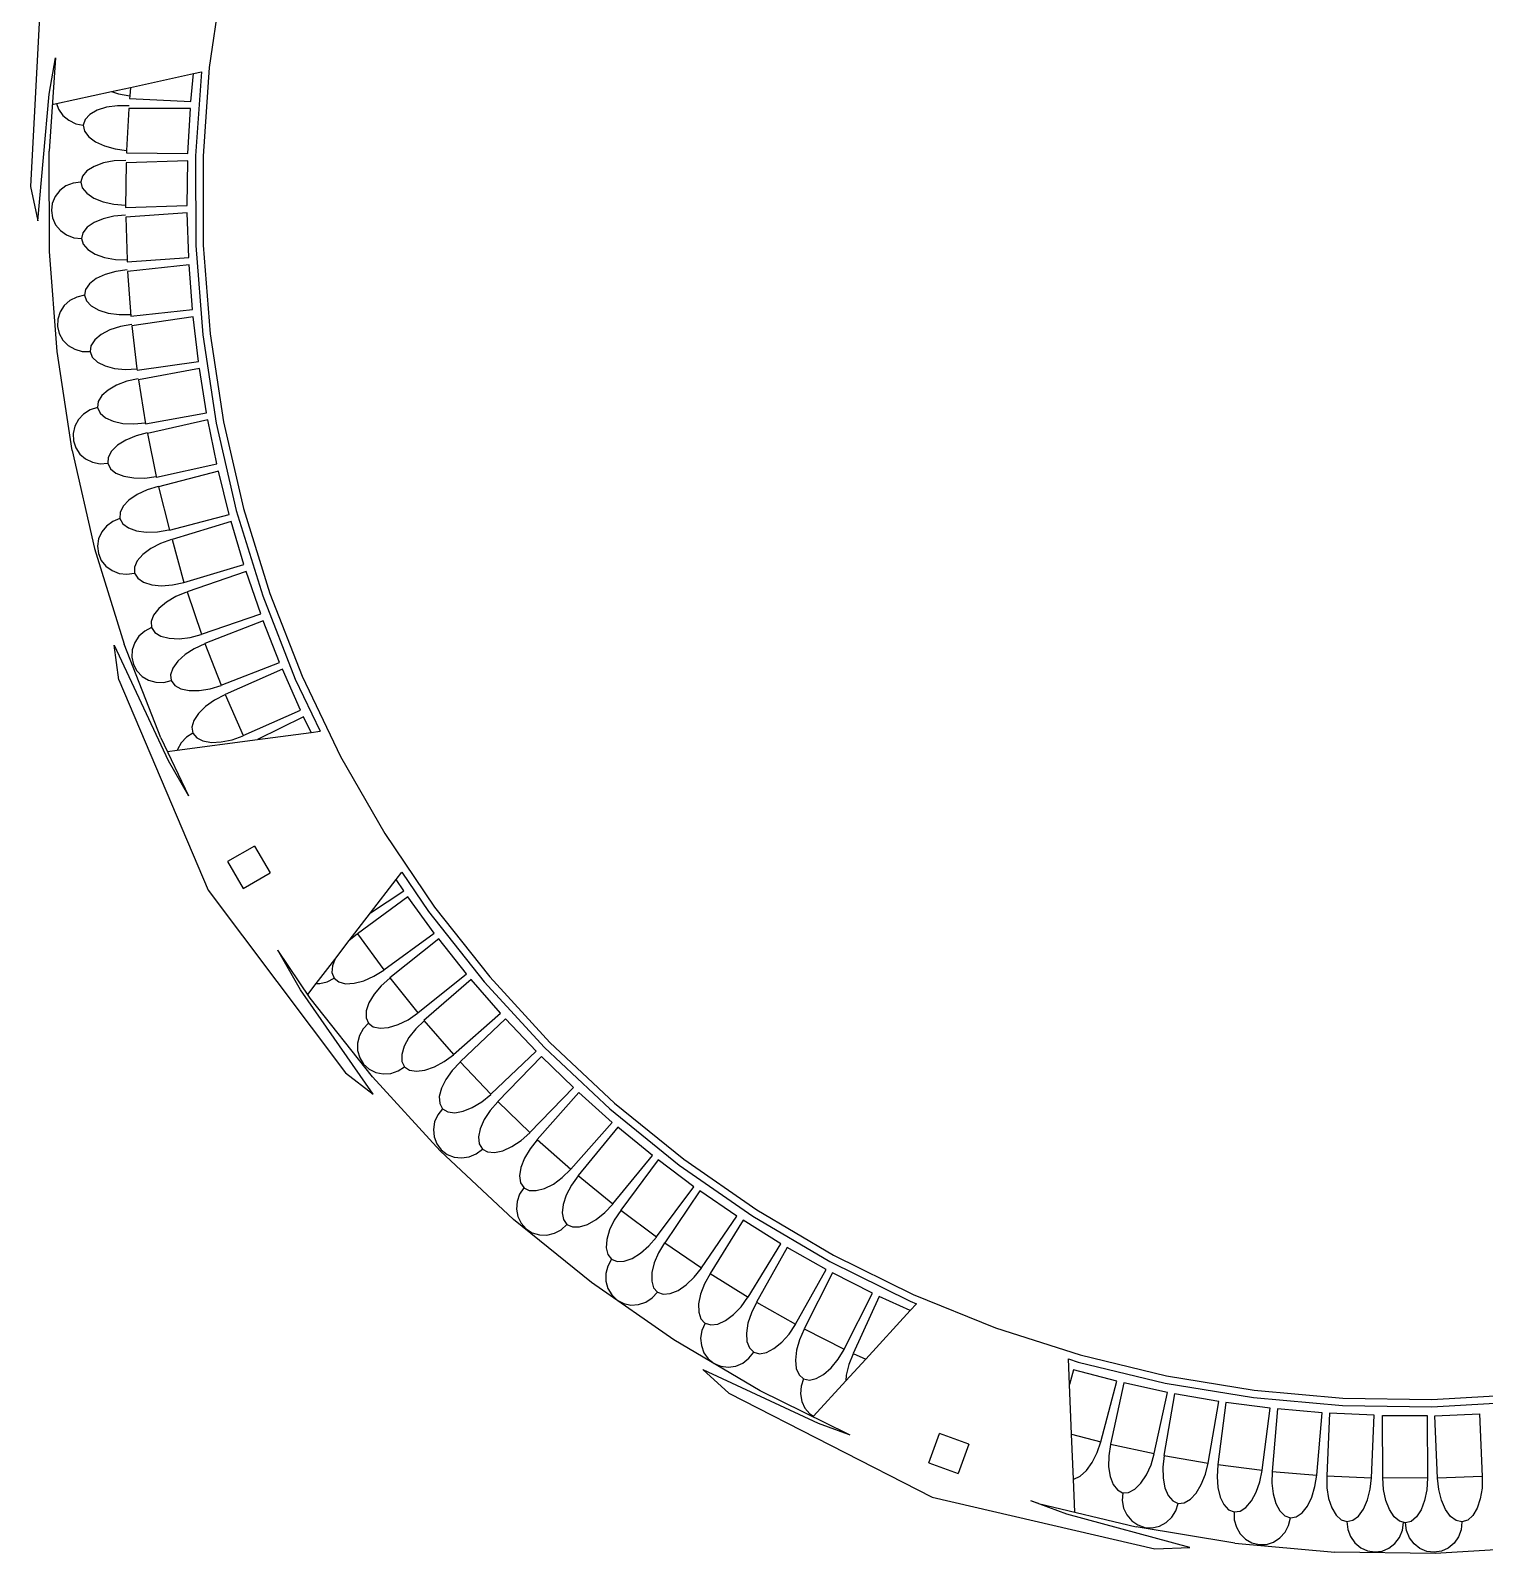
# Model space of a CAD drawing. Extents: x -761 to 761, y -265 to 265.
# Drawn here: x -564.7 to -471.2, y 88.7 to 186.5 of the extents above; entities that cross this region are included whole.
import ezdxf

# ---------------------------------------------------------------- set-up
doc = ezdxf.new("R2010")
doc.units = 0
doc.header["$MEASUREMENT"] = 0
doc.layers.get('0').update_dxf_attribs({"linetype": 'CONTINUOUS'})

msp = doc.modelspace()

# ---------------------------------------------------------------- linework, layer by layer
for p, q in [((-563.965, 191.18), (-564.733, 176.507)), ((-552.412, 189.82), (-553.234, 184.164)), ((-563.116, 184.784), (-563.539, 178.793)), ((-563.532, 182.462), (-563.116, 184.784)), ((-553.234, 184.164), (-553.636, 178.462)), ((-558.29, 182.889), (-554.241, 183.779)), ((-554.415, 181.989), (-554.241, 183.779)), ((-554.241, 183.779), (-553.731, 183.892)), ((-553.731, 183.892), (-554.112, 178.478)), ((-564.257, 174.31), (-563.532, 182.462)), ((-563.048, 181.842), (-559.517, 182.619)), ((-559.517, 182.619), (-558.29, 182.889)), ((-559.517, 182.619), (-559.075, 182.478)), ((-559.075, 182.478), (-558.342, 182.351)), ((-558.342, 182.351), (-558.36, 182.168)), ((-558.36, 182.168), (-554.415, 181.989)), ((-558.29, 182.889), (-558.342, 182.351)), ((-558.342, 182.351), (-558.34, 182.35)), ((-563.328, 181.781), (-563.048, 181.842)), ((-563.048, 181.842), (-562.923, 181.487)), ((-562.923, 181.487), (-562.647, 181.088)), ((-560.911, 181.149), (-561.216, 180.821)), ((-560.44, 181.418), (-560.911, 181.149)), ((-559.833, 181.608), (-560.44, 181.418)), ((-559.134, 181.708), (-559.833, 181.608)), ((-558.388, 181.71), (-559.134, 181.708)), ((-558.407, 181.53), (-558.554, 178.84)), ((-554.449, 181.52), (-558.407, 181.53)), ((-554.605, 178.643), (-554.449, 181.52)), ((-562.647, 181.088), (-562.272, 180.77)), ((-562.272, 180.77), (-561.824, 180.554)), ((-561.824, 180.554), (-561.333, 180.455)), ((-561.216, 180.821), (-561.333, 180.455)), ((-561.333, 180.455), (-561.255, 180.077)), ((-561.255, 180.077), (-560.987, 179.713)), ((-560.987, 179.713), (-560.546, 179.387)), ((-560.546, 179.387), (-559.964, 179.121)), ((-563.516, 172.345), (-563.539, 178.793)), ((-559.964, 179.121), (-559.279, 178.934)), ((-558.607, 178.195), (-559.352, 178.159)), ((-559.279, 178.934), (-558.554, 178.84)), ((-554.619, 178.172), (-558.583, 178.035)), ((-558.554, 178.84), (-558.563, 178.673)), ((-558.563, 178.673), (-554.605, 178.643)), ((-558.554, 178.84), (-558.539, 178.838)), ((-554.652, 175.292), (-554.619, 178.172)), ((-554.112, 178.478), (-554.092, 172.727)), ((-553.636, 178.462), (-553.616, 172.746)), ((-561.102, 177.521), (-561.392, 177.179)), ((-560.643, 177.81), (-561.102, 177.521)), ((-560.046, 178.028), (-560.643, 177.81)), ((-559.352, 178.159), (-560.046, 178.028)), ((-558.583, 178.035), (-558.616, 175.173)), ((-564.733, 176.507), (-564.257, 174.31)), ((-562.843, 176.256), (-563.143, 175.876)), ((-562.449, 176.55), (-562.843, 176.256)), ((-561.989, 176.738), (-562.449, 176.55)), ((-561.493, 176.806), (-561.989, 176.738)), ((-561.392, 177.179), (-561.493, 176.809)), ((-561.493, 176.809), (-561.493, 176.806)), ((-561.493, 176.806), (-561.398, 176.435)), ((-561.398, 176.435), (-561.113, 176.083)), ((-563.329, 175.435), (-563.388, 174.964)), ((-563.143, 175.876), (-563.329, 175.435)), ((-561.113, 176.083), (-560.659, 175.777)), ((-560.659, 175.777), (-560.065, 175.538)), ((-560.065, 175.538), (-559.373, 175.382)), ((-559.373, 175.382), (-558.629, 175.319)), ((-558.616, 175.173), (-554.652, 175.292)), ((-563.388, 174.964), (-563.316, 174.494)), ((-563.316, 174.494), (-563.119, 174.058)), ((-560.052, 174.449), (-560.639, 174.206)), ((-559.364, 174.61), (-560.052, 174.449)), ((-558.621, 174.677), (-559.364, 174.61)), ((-554.646, 174.829), (-558.608, 174.543)), ((-558.608, 174.543), (-558.522, 171.803)), ((-554.556, 171.949), (-554.646, 174.829)), ((-563.119, 174.058), (-562.809, 173.685)), ((-562.809, 173.685), (-562.408, 173.401)), ((-562.408, 173.401), (-561.943, 173.225)), ((-561.36, 173.543), (-561.445, 173.169)), ((-561.085, 173.897), (-561.36, 173.543)), ((-560.639, 174.206), (-561.085, 173.897)), ((-563.017, 165.917), (-563.516, 172.345)), ((-561.943, 173.225), (-561.445, 173.169)), ((-561.445, 173.169), (-561.334, 172.8)), ((-561.334, 172.8), (-561.035, 172.46)), ((-561.035, 172.46), (-560.567, 172.174)), ((-554.092, 172.727), (-553.647, 166.993)), ((-553.616, 172.746), (-553.174, 167.048)), ((-560.567, 172.174), (-559.964, 171.96)), ((-559.964, 171.96), (-559.266, 171.834)), ((-559.266, 171.834), (-558.522, 171.803)), ((-558.522, 171.803), (-558.518, 171.683)), ((-558.522, 171.803), (-558.52, 171.803)), ((-558.518, 171.683), (-554.556, 171.949)), ((-554.53, 171.479), (-558.483, 171.045)), ((-554.317, 168.606), (-554.53, 171.479)), ((-560.502, 170.599), (-560.935, 170.27)), ((-559.926, 170.867), (-560.502, 170.599)), ((-559.246, 171.058), (-559.926, 170.867)), ((-558.507, 171.158), (-559.246, 171.058)), ((-558.483, 171.045), (-558.27, 168.192)), ((-561.75, 169.413), (-562.192, 169.187)), ((-561.262, 169.524), (-561.75, 169.413)), ((-561.194, 169.905), (-561.262, 169.527)), ((-561.262, 169.527), (-561.262, 169.524)), ((-561.262, 169.524), (-561.135, 169.163)), ((-560.935, 170.27), (-561.194, 169.905)), ((-562.825, 168.455), (-562.972, 167.999)), ((-562.559, 168.86), (-562.825, 168.455)), ((-562.192, 169.187), (-562.559, 168.86)), ((-561.135, 169.163), (-560.821, 168.837)), ((-560.821, 168.837), (-560.341, 168.572)), ((-560.341, 168.572), (-559.729, 168.385)), ((-559.729, 168.385), (-559.026, 168.289)), ((-558.27, 168.192), (-554.317, 168.606)), ((-562.972, 167.999), (-562.99, 167.525)), ((-562.99, 167.525), (-562.878, 167.063)), ((-558.95, 167.521), (-559.621, 167.301)), ((-559.026, 168.289), (-558.279, 168.291)), ((-558.216, 167.653), (-558.95, 167.521)), ((-554.271, 168.137), (-558.208, 167.556)), ((-558.208, 167.556), (-557.883, 164.798)), ((-553.936, 165.276), (-554.271, 168.137)), ((-562.878, 167.063), (-562.643, 166.645)), ((-562.643, 166.645), (-562.302, 166.301)), ((-560.603, 166.662), (-560.847, 166.286)), ((-560.185, 167.008), (-560.603, 166.662)), ((-559.621, 167.301), (-560.185, 167.008)), ((-553.647, 166.993), (-552.78, 161.308)), ((-553.174, 167.048), (-552.312, 161.397)), ((-562.044, 159.542), (-563.017, 165.917)), ((-562.302, 166.301), (-561.878, 166.053)), ((-561.878, 166.053), (-561.399, 165.918)), ((-561.399, 165.918), (-560.899, 165.905)), ((-560.847, 166.286), (-560.899, 165.905)), ((-560.899, 165.905), (-560.756, 165.547)), ((-560.756, 165.547), (-560.428, 165.235)), ((-560.428, 165.235), (-559.938, 164.99)), ((-559.938, 164.99), (-559.318, 164.829)), ((-559.318, 164.829), (-558.611, 164.764)), ((-558.611, 164.764), (-557.883, 164.798)), ((-557.883, 164.798), (-557.873, 164.714)), ((-557.883, 164.798), (-557.866, 164.798)), ((-557.873, 164.714), (-553.936, 165.276)), ((-553.87, 164.81), (-557.783, 164.081)), ((-553.413, 161.966), (-553.87, 164.81)), ((-559.191, 163.751), (-559.743, 163.436)), ((-558.528, 163.997), (-559.191, 163.751)), ((-557.8, 164.157), (-558.528, 163.997)), ((-557.783, 164.081), (-557.327, 161.256)), ((-560.376, 162.688), (-560.413, 162.306)), ((-560.147, 163.074), (-560.376, 162.688)), ((-559.743, 163.436), (-560.147, 163.074)), ((-561.651, 161.535), (-561.883, 161.11)), ((-561.312, 161.891), (-561.651, 161.535)), ((-560.89, 162.153), (-561.312, 161.891)), ((-560.412, 162.303), (-560.89, 162.153)), ((-560.413, 162.306), (-560.412, 162.303)), ((-560.412, 162.303), (-560.256, 161.954)), ((-560.256, 161.954), (-559.917, 161.654)), ((-559.917, 161.654), (-559.417, 161.429)), ((-557.327, 161.256), (-553.413, 161.966)), ((-561.883, 161.11), (-561.992, 160.644)), ((-561.992, 160.644), (-561.971, 160.169)), ((-559.417, 161.429), (-558.792, 161.293)), ((-558.792, 161.293), (-558.083, 161.255)), ((-558.083, 161.255), (-557.34, 161.318)), ((-557.224, 160.686), (-557.945, 160.496)), ((-553.328, 161.51), (-557.211, 160.636)), ((-557.211, 160.636), (-556.642, 157.87)), ((-552.75, 158.688), (-553.328, 161.51)), ((-552.78, 161.308), (-551.495, 155.703)), ((-552.312, 161.397), (-551.035, 155.826)), ((-561.971, 160.169), (-561.822, 159.718)), ((-561.822, 159.718), (-561.554, 159.321)), ((-559.134, 159.883), (-559.523, 159.504)), ((-558.596, 160.222), (-559.134, 159.883)), ((-557.945, 160.496), (-558.596, 160.222)), ((-562.044, 159.542), (-560.604, 153.257)), ((-561.554, 159.321), (-561.186, 159.006)), ((-561.186, 159.006), (-560.743, 158.793)), ((-560.743, 158.793), (-560.255, 158.697)), ((-560.255, 158.697), (-559.755, 158.726)), ((-559.734, 159.109), (-559.755, 158.726)), ((-559.755, 158.726), (-559.584, 158.38)), ((-559.523, 159.504), (-559.734, 159.109)), ((-556.634, 157.833), (-552.75, 158.688)), ((-559.584, 158.38), (-559.232, 158.096)), ((-559.232, 158.096), (-558.723, 157.892)), ((-558.723, 157.892), (-558.092, 157.783)), ((-558.092, 157.783), (-557.382, 157.775)), ((-557.382, 157.775), (-556.642, 157.87)), ((-556.642, 157.87), (-556.634, 157.833)), ((-552.645, 158.229), (-556.49, 157.21)), ((-551.947, 155.435), (-552.645, 158.229)), ((-557.878, 156.719), (-558.403, 156.361)), ((-557.238, 157.018), (-557.878, 156.719)), ((-556.525, 157.236), (-557.238, 157.018)), ((-556.49, 157.21), (-555.793, 154.435)), ((-558.777, 155.967), (-558.973, 155.564)), ((-558.403, 156.361), (-558.777, 155.967)), ((-551.495, 155.703), (-549.799, 150.207)), ((-551.035, 155.826), (-549.35, 150.364)), ((-559.842, 154.694), (-560.151, 154.312)), ((-559.442, 154.989), (-559.842, 154.694)), ((-558.979, 155.177), (-559.442, 154.989)), ((-558.973, 155.564), (-558.98, 155.18)), ((-558.98, 155.18), (-558.979, 155.177)), ((-558.979, 155.177), (-558.795, 154.842)), ((-558.795, 154.842), (-558.432, 154.571)), ((-555.793, 154.435), (-551.947, 155.435)), ((-551.822, 154.981), (-555.623, 153.819)), ((-551.006, 152.218), (-551.822, 154.981)), ((-560.348, 153.869), (-560.419, 153.396)), ((-560.151, 154.312), (-560.348, 153.869)), ((-558.432, 154.571), (-557.916, 154.386)), ((-557.916, 154.386), (-557.282, 154.301)), ((-557.282, 154.301), (-556.572, 154.321)), ((-556.572, 154.321), (-555.836, 154.444)), ((-555.67, 153.824), (-556.373, 153.575)), ((-555.623, 153.819), (-554.86, 151.075)), ((-560.604, 153.257), (-558.703, 147.096)), ((-560.419, 153.396), (-560.36, 152.924)), ((-560.36, 152.924), (-560.175, 152.487)), ((-557.509, 152.869), (-557.866, 152.459)), ((-557, 153.249), (-557.509, 152.869)), ((-556.373, 153.575), (-557, 153.249)), ((-560.175, 152.487), (-559.876, 152.113)), ((-559.876, 152.113), (-559.484, 151.828)), ((-559.484, 151.828), (-559.025, 151.652)), ((-557.866, 152.459), (-558.045, 152.049)), ((-558.045, 152.049), (-558.035, 151.665)), ((-554.86, 151.075), (-551.006, 152.218)), ((-550.861, 151.77), (-554.663, 150.462)), ((-549.928, 149.045), (-550.861, 151.77)), ((-559.025, 151.652), (-558.53, 151.596)), ((-558.53, 151.596), (-558.035, 151.665)), ((-558.035, 151.665), (-557.836, 151.334)), ((-557.836, 151.334), (-557.462, 151.079)), ((-557.462, 151.079), (-556.938, 150.917)), ((-556.938, 150.917), (-556.301, 150.859)), ((-556.301, 150.859), (-555.593, 150.909)), ((-555.593, 150.909), (-554.863, 151.064)), ((-555.988, 149.804), (-556.477, 149.399)), ((-555.377, 150.16), (-555.988, 149.804)), ((-554.688, 150.443), (-555.377, 150.16)), ((-554.663, 150.462), (-553.73, 147.738)), ((-549.799, 150.207), (-547.702, 144.852)), ((-549.35, 150.364), (-547.266, 145.042)), ((-556.813, 148.972), (-556.972, 148.553)), ((-556.477, 149.399), (-556.813, 148.972)), ((-553.73, 147.738), (-549.928, 149.045)), ((-557.386, 147.937), (-557.757, 147.606)), ((-556.942, 148.167), (-557.386, 147.937)), ((-556.972, 148.553), (-556.943, 148.17)), ((-556.943, 148.17), (-556.942, 148.167)), ((-556.942, 148.167), (-556.728, 147.85)), ((-556.728, 147.85), (-556.342, 147.614)), ((-549.767, 148.611), (-553.51, 147.142)), ((-548.718, 145.929), (-549.767, 148.611)), ((-559.355, 147.043), (-555.883, 139.631)), ((-559.049, 144.816), (-559.355, 147.043)), ((-556.352, 141.091), (-558.703, 147.096)), ((-558.03, 147.198), (-558.185, 146.739)), ((-557.757, 147.606), (-558.03, 147.198)), ((-556.342, 147.614), (-555.811, 147.477)), ((-555.811, 147.477), (-555.171, 147.451)), ((-555.171, 147.451), (-554.467, 147.536)), ((-554.467, 147.536), (-553.745, 147.726)), ((-553.523, 147.124), (-554.2, 146.811)), ((-553.51, 147.142), (-552.461, 144.46)), ((-558.185, 146.739), (-558.212, 146.261)), ((-558.212, 146.261), (-558.11, 145.797)), ((-555.266, 146.004), (-555.583, 145.563)), ((-554.794, 146.43), (-555.266, 146.004)), ((-554.2, 146.811), (-554.794, 146.43)), ((-552.461, 144.46), (-548.718, 145.929)), ((-558.11, 145.797), (-557.885, 145.378)), ((-557.885, 145.378), (-557.553, 145.033)), ((-557.553, 145.033), (-557.136, 144.786)), ((-555.583, 145.563), (-555.724, 145.138)), ((-555.724, 145.138), (-555.679, 144.757)), ((-548.536, 145.495), (-552.213, 143.866)), ((-547.374, 142.86), (-548.536, 145.495)), ((-547.266, 145.042), (-544.794, 139.888)), ((-559.049, 144.816), (-553.306, 131.292)), ((-557.136, 144.786), (-556.663, 144.653)), ((-556.663, 144.653), (-556.166, 144.643)), ((-556.166, 144.643), (-555.679, 144.757)), ((-555.679, 144.757), (-555.45, 144.446)), ((-555.45, 144.446), (-555.054, 144.226)), ((-555.054, 144.226), (-554.518, 144.113)), ((-554.518, 144.113), (-553.878, 144.114)), ((-553.878, 144.114), (-553.178, 144.229)), ((-553.178, 144.229), (-552.465, 144.45)), ((-547.702, 144.852), (-546.096, 141.502)), ((-553.472, 143.094), (-553.926, 142.649)), ((-552.894, 143.501), (-553.472, 143.094)), ((-552.231, 143.841), (-552.894, 143.501)), ((-552.213, 143.866), (-551.05, 141.231)), ((-554.224, 142.196), (-554.347, 141.765)), ((-553.926, 142.649), (-554.224, 142.196)), ((-551.05, 141.231), (-547.374, 142.86)), ((-547.174, 142.433), (-550.126, 140.972)), ((-546.676, 141.426), (-547.174, 142.433)), ((-556.352, 141.091), (-554.563, 137.362)), ((-555.294, 140.291), (-550.126, 140.972)), ((-554.708, 141.116), (-555.049, 140.755)), ((-554.284, 141.383), (-554.708, 141.116)), ((-554.347, 141.765), (-554.286, 141.386)), ((-554.286, 141.386), (-554.284, 141.383)), ((-554.284, 141.383), (-554.044, 141.085)), ((-554.044, 141.085), (-553.64, 140.882)), ((-551.765, 140.963), (-551.062, 141.214)), ((-550.126, 140.972), (-546.676, 141.426)), ((-546.676, 141.426), (-546.096, 141.502)), ((-555.928, 140.208), (-555.294, 140.291)), ((-555.286, 140.325), (-555.294, 140.291)), ((-555.049, 140.755), (-555.286, 140.325)), ((-553.64, 140.882), (-553.099, 140.791)), ((-553.099, 140.791), (-552.46, 140.819)), ((-552.46, 140.819), (-551.765, 140.963)), ((-555.883, 139.631), (-554.563, 137.362)), ((-544.794, 139.888), (-541.949, 134.931)), ((-550.328, 134.125), (-552.058, 133.122)), ((-550.328, 134.125), (-549.325, 132.395)), ((-541.949, 134.931), (-538.745, 130.197)), ((-552.058, 133.122), (-551.055, 131.392)), ((-551.055, 131.392), (-549.325, 132.395)), ((-541.21, 131.97), (-540.843, 132.447)), ((-540.843, 132.447), (-539.129, 129.916)), ((-553.306, 131.292), (-544.467, 119.556)), ((-542.86, 129.829), (-541.21, 131.97)), ((-542.86, 129.829), (-540.731, 131.248)), ((-540.731, 131.248), (-541.21, 131.97)), ((-540.461, 130.862), (-543.709, 128.489)), ((-538.767, 128.534), (-540.461, 130.862)), ((-544.231, 128.048), (-542.86, 129.829)), ((-539.129, 129.916), (-535.563, 125.404)), ((-538.745, 130.197), (-535.201, 125.713)), ((-543.721, 128.467), (-544.231, 128.048)), ((-543.709, 128.489), (-542.015, 126.162)), ((-542.015, 126.162), (-538.767, 128.534)), ((-547.373, 124.89), (-548.831, 127.435)), ((-546.74, 124.345), (-548.831, 127.435)), ((-545.165, 126.836), (-544.231, 128.048)), ((-538.481, 128.16), (-541.625, 125.651)), ((-536.689, 125.907), (-538.481, 128.16)), ((-546.359, 125.285), (-545.165, 126.836)), ((-545.319, 126.435), (-545.347, 125.988)), ((-545.165, 126.836), (-545.319, 126.435)), ((-546.132, 125.281), (-545.649, 125.397)), ((-545.649, 125.397), (-545.206, 125.631)), ((-545.347, 125.988), (-545.206, 125.631)), ((-545.206, 125.631), (-544.907, 125.388)), ((-544.907, 125.388), (-544.468, 125.276)), ((-543.921, 125.303), (-543.302, 125.466)), ((-543.302, 125.466), (-542.653, 125.754)), ((-542.653, 125.754), (-542.02, 126.149)), ((-541.626, 125.633), (-542.183, 125.137)), ((-541.625, 125.651), (-539.833, 123.398)), ((-539.833, 123.398), (-536.689, 125.907)), ((-536.393, 125.552), (-539.427, 122.911)), ((-534.506, 123.378), (-536.393, 125.552)), ((-535.563, 125.404), (-531.673, 121.168)), ((-535.201, 125.713), (-531.334, 121.503)), ((-542.69, 118.177), (-547.373, 124.89)), ((-546.9, 124.582), (-546.359, 125.285)), ((-542.741, 119.286), (-546.74, 124.345)), ((-546.359, 125.285), (-546.132, 125.281)), ((-544.468, 125.276), (-543.921, 125.303)), ((-542.64, 124.599), (-542.968, 124.054)), ((-542.183, 125.137), (-542.64, 124.599)), ((-543.143, 123.54), (-543.154, 123.092)), ((-542.968, 124.054), (-543.143, 123.54)), ((-540.453, 122.964), (-539.835, 123.383)), ((-537.54, 120.736), (-534.506, 123.378)), ((-543.34, 122.374), (-543.58, 121.939)), ((-542.997, 122.738), (-543.34, 122.374)), ((-543.154, 123.092), (-542.999, 122.741)), ((-542.999, 122.741), (-542.997, 122.738)), ((-542.997, 122.738), (-542.69, 122.51)), ((-542.69, 122.51), (-542.248, 122.415)), ((-542.248, 122.415), (-541.702, 122.463)), ((-541.702, 122.463), (-541.089, 122.65)), ((-541.089, 122.65), (-540.453, 122.964)), ((-539.961, 122.369), (-540.395, 121.812)), ((-539.426, 122.888), (-539.961, 122.369)), ((-539.427, 122.911), (-537.54, 120.736)), ((-534.19, 123.03), (-537.108, 120.26)), ((-532.212, 120.938), (-534.19, 123.03)), ((-543.58, 121.939), (-543.702, 121.463)), ((-543.702, 121.463), (-543.696, 120.978)), ((-540.395, 121.812), (-540.699, 121.253)), ((-531.334, 121.503), (-527.168, 117.59)), ((-543.696, 120.978), (-543.563, 120.518)), ((-543.563, 120.518), (-543.313, 120.115)), ((-540.699, 121.253), (-540.852, 120.732)), ((-540.852, 120.732), (-540.843, 120.285)), ((-538.139, 120.272), (-537.54, 120.717)), ((-535.131, 118.169), (-532.212, 120.938)), ((-531.881, 120.604), (-534.678, 117.712)), ((-529.816, 118.599), (-531.881, 120.604)), ((-531.673, 121.168), (-527.481, 117.231)), ((-544.467, 119.556), (-542.69, 118.177)), ((-543.313, 120.115), (-542.962, 119.794)), ((-542.962, 119.794), (-542.534, 119.579)), ((-542.534, 119.579), (-542.059, 119.484)), ((-542.059, 119.484), (-541.568, 119.515)), ((-541.568, 119.515), (-541.096, 119.671)), ((-541.096, 119.671), (-540.674, 119.94)), ((-540.843, 120.285), (-540.674, 119.94)), ((-540.674, 119.94), (-540.355, 119.723)), ((-540.355, 119.723), (-539.909, 119.647)), ((-539.909, 119.647), (-539.366, 119.718)), ((-539.366, 119.718), (-538.762, 119.931)), ((-538.762, 119.931), (-538.139, 120.272)), ((-537.621, 119.701), (-538.031, 119.125)), ((-537.109, 120.242), (-537.621, 119.701)), ((-537.108, 120.26), (-535.131, 118.169)), ((-538.379, 114.536), (-542.741, 119.286)), ((-538.311, 118.555), (-538.442, 118.028)), ((-538.031, 119.125), (-538.311, 118.555)), ((-532.614, 115.707), (-529.816, 118.599)), ((-538.442, 118.028), (-538.414, 117.581)), ((-538.414, 117.581), (-538.23, 117.244)), ((-536.32, 117.316), (-535.712, 117.683)), ((-535.712, 117.683), (-535.133, 118.153)), ((-534.683, 117.696), (-535.171, 117.133)), ((-534.678, 117.712), (-532.614, 115.707)), ((-529.471, 118.28), (-532.142, 115.27)), ((-527.322, 116.365), (-529.471, 118.28)), ((-527.168, 117.59), (-522.724, 113.995)), ((-538.539, 116.849), (-538.741, 116.395)), ((-538.228, 117.242), (-538.539, 116.849)), ((-538.23, 117.244), (-538.228, 117.242)), ((-538.228, 117.242), (-537.903, 117.04)), ((-537.903, 117.04), (-537.454, 116.983)), ((-537.454, 116.983), (-536.914, 117.078)), ((-536.914, 117.078), (-536.32, 117.316)), ((-535.556, 116.54), (-535.811, 115.958)), ((-535.171, 117.133), (-535.556, 116.54)), ((-527.481, 117.231), (-523.009, 113.614)), ((-538.741, 116.395), (-538.821, 115.91)), ((-538.821, 115.91), (-538.774, 115.428)), ((-535.811, 115.958), (-535.919, 115.426)), ((-533.178, 115.199), (-532.619, 115.693)), ((-529.994, 113.356), (-527.322, 116.365)), ((-526.97, 116.066), (-529.511, 112.945)), ((-524.741, 114.245), (-526.97, 116.066)), ((-538.774, 115.428), (-538.603, 114.981)), ((-538.603, 114.981), (-538.319, 114.6)), ((-538.379, 114.536), (-533.679, 110.122)), ((-538.319, 114.6), (-537.942, 114.311)), ((-536.072, 114.348), (-535.674, 114.652)), ((-535.919, 115.426), (-535.873, 114.981)), ((-535.873, 114.981), (-535.674, 114.652)), ((-535.674, 114.652), (-535.338, 114.462)), ((-534.887, 114.425), (-534.352, 114.542)), ((-534.352, 114.542), (-533.769, 114.806)), ((-533.769, 114.806), (-533.178, 115.199)), ((-532.607, 114.669), (-532.967, 114.061)), ((-532.143, 115.252), (-532.607, 114.669)), ((-532.142, 115.27), (-529.994, 113.356)), ((-537.942, 114.311), (-537.497, 114.133)), ((-537.497, 114.133), (-537.015, 114.079)), ((-537.015, 114.079), (-536.529, 114.152)), ((-536.529, 114.152), (-536.072, 114.348)), ((-535.338, 114.462), (-534.887, 114.425)), ((-532.967, 114.061), (-533.197, 113.468)), ((-527.282, 111.124), (-524.741, 114.245)), ((-524.37, 113.956), (-526.776, 110.729)), ((-522.066, 112.232), (-524.37, 113.956)), ((-523.009, 113.614), (-518.283, 110.337)), ((-522.724, 113.995), (-518.026, 110.738)), ((-533.197, 113.468), (-533.282, 112.932)), ((-533.282, 112.932), (-533.216, 112.489)), ((-531.107, 112.404), (-530.533, 112.822)), ((-530.533, 112.822), (-529.996, 113.34)), ((-529.508, 112.922), (-529.947, 112.32)), ((-529.511, 112.945), (-527.282, 111.124)), ((-533.278, 111.749), (-533.44, 111.28)), ((-533.002, 112.167), (-533.278, 111.749)), ((-533.216, 112.489), (-533.004, 112.169)), ((-533.004, 112.169), (-533.002, 112.167)), ((-533.002, 112.167), (-532.66, 111.994)), ((-532.66, 111.994), (-532.208, 111.976)), ((-532.208, 111.976), (-531.678, 112.116)), ((-531.678, 112.116), (-531.107, 112.404)), ((-530.28, 111.697), (-530.484, 111.095)), ((-529.947, 112.32), (-530.28, 111.697)), ((-524.472, 109.005), (-522.066, 112.232)), ((-521.683, 111.959), (-523.948, 108.632)), ((-519.308, 110.336), (-521.683, 111.959)), ((-533.44, 111.28), (-533.479, 110.79)), ((-533.479, 110.79), (-533.391, 110.313)), ((-530.484, 111.095), (-530.546, 110.555)), ((-527.795, 110.563), (-527.28, 111.104)), ((-526.776, 110.711), (-527.189, 110.09)), ((-526.776, 110.729), (-524.472, 109.005)), ((-518.026, 110.738), (-513.101, 107.837)), ((-528.666, 106.067), (-533.679, 110.122)), ((-533.391, 110.313), (-533.182, 109.883)), ((-533.182, 109.883), (-532.866, 109.528)), ((-530.606, 109.468), (-530.236, 109.805)), ((-530.546, 110.555), (-530.462, 110.116)), ((-530.462, 110.116), (-530.236, 109.805)), ((-530.236, 109.805), (-529.885, 109.645)), ((-529.885, 109.645), (-529.433, 109.646)), ((-529.433, 109.646), (-528.909, 109.809)), ((-528.909, 109.809), (-528.351, 110.121)), ((-528.351, 110.121), (-527.795, 110.563)), ((-527.189, 110.09), (-527.495, 109.453)), ((-521.573, 107.009), (-519.308, 110.336)), ((-518.913, 110.08), (-521.034, 106.659)), ((-516.471, 108.559), (-518.913, 110.08)), ((-518.283, 110.337), (-513.327, 107.418)), ((-532.866, 109.528), (-532.466, 109.272)), ((-532.466, 109.272), (-532.008, 109.132)), ((-532.008, 109.132), (-531.523, 109.12)), ((-531.523, 109.12), (-531.045, 109.234)), ((-531.045, 109.234), (-530.606, 109.468)), ((-527.674, 108.843), (-527.713, 108.302)), ((-527.495, 109.453), (-527.674, 108.843)), ((-524.964, 108.427), (-524.473, 108.989)), ((-527.713, 108.302), (-527.609, 107.866)), ((-527.609, 107.866), (-527.371, 107.565)), ((-526.045, 107.626), (-525.501, 107.962)), ((-525.501, 107.962), (-524.964, 108.427)), ((-524.338, 107.977), (-524.616, 107.327)), ((-523.952, 108.615), (-524.338, 107.977)), ((-523.948, 108.632), (-521.573, 107.009)), ((-518.592, 105.138), (-516.471, 108.559)), ((-516.072, 108.324), (-518.046, 104.816)), ((-513.567, 106.91), (-516.072, 108.324)), ((-513.101, 107.837), (-507.975, 105.308)), ((-527.607, 107.124), (-527.729, 106.642)), ((-527.368, 107.563), (-527.607, 107.124)), ((-527.371, 107.565), (-527.368, 107.563)), ((-527.368, 107.563), (-527.013, 107.42)), ((-527.013, 107.42), (-526.561, 107.441)), ((-526.561, 107.441), (-526.045, 107.626)), ((-524.768, 106.71), (-524.784, 106.168)), ((-524.616, 107.327), (-524.768, 106.71)), ((-522.044, 106.41), (-521.577, 106.993)), ((-515.541, 103.401), (-513.567, 106.91)), ((-513.327, 107.418), (-508.169, 104.873)), ((-523.366, 102.393), (-528.666, 106.067)), ((-527.729, 106.642), (-527.726, 106.151)), ((-527.726, 106.151), (-527.597, 105.684)), ((-524.784, 106.168), (-524.662, 105.737)), ((-524.662, 105.737), (-524.411, 105.446)), ((-523.089, 105.563), (-522.559, 105.923)), ((-522.559, 105.923), (-522.044, 106.41)), ((-521.393, 105.987), (-521.644, 105.326)), ((-521.035, 106.641), (-521.393, 105.987)), ((-521.034, 106.659), (-518.592, 105.138)), ((-513.152, 106.688), (-514.974, 103.099)), ((-510.589, 105.383), (-513.152, 106.688)), ((-527.597, 105.684), (-527.352, 105.272)), ((-527.352, 105.272), (-527.008, 104.945)), ((-527.008, 104.945), (-526.587, 104.725)), ((-525.635, 104.654), (-525.168, 104.808)), ((-525.168, 104.808), (-524.751, 105.079)), ((-524.751, 105.079), (-524.411, 105.446)), ((-524.411, 105.446), (-524.048, 105.317)), ((-524.048, 105.317), (-523.597, 105.357)), ((-523.597, 105.357), (-523.089, 105.563)), ((-521.644, 105.326), (-521.77, 104.703)), ((-519.035, 104.52), (-518.593, 105.122)), ((-518.042, 104.793), (-518.372, 104.125)), ((-518.046, 104.816), (-515.541, 103.401)), ((-512.411, 101.793), (-510.589, 105.383)), ((-510.165, 105.179), (-511.832, 101.515)), ((-508.164, 104.265), (-510.165, 105.179)), ((-508.169, 104.873), (-507.759, 104.707)), ((-507.975, 105.308), (-502.676, 103.164)), ((-526.587, 104.725), (-526.119, 104.625)), ((-526.119, 104.625), (-525.635, 104.654)), ((-521.77, 104.703), (-521.762, 104.16)), ((-521.762, 104.16), (-521.622, 103.735)), ((-520.043, 103.629), (-519.529, 104.011)), ((-519.529, 104.011), (-519.035, 104.52)), ((-518.372, 104.125), (-518.594, 103.454)), ((-511.024, 101.146), (-508.164, 104.265)), ((-508.164, 104.265), (-507.759, 104.707)), ((-521.557, 102.995), (-521.637, 102.505)), ((-521.622, 103.735), (-521.359, 103.456)), ((-521.356, 103.454), (-521.557, 102.995)), ((-521.359, 103.456), (-521.356, 103.454)), ((-521.356, 103.454), (-520.99, 103.342)), ((-520.99, 103.342), (-520.541, 103.401)), ((-520.541, 103.401), (-520.043, 103.629)), ((-518.594, 103.454), (-518.693, 102.826)), ((-518.693, 102.826), (-518.662, 102.284)), ((-515.952, 102.76), (-515.537, 103.381)), ((-514.975, 103.081), (-515.276, 102.399)), ((-514.974, 103.099), (-512.411, 101.793)), ((-502.676, 103.164), (-497.233, 101.417)), ((-517.81, 99.12), (-523.366, 102.393)), ((-521.637, 102.505), (-521.591, 102.016)), ((-521.591, 102.016), (-521.423, 101.561)), ((-518.662, 102.284), (-518.504, 101.865)), ((-518.504, 101.865), (-518.228, 101.597)), ((-517.409, 101.578), (-516.921, 101.827)), ((-516.921, 101.827), (-516.424, 102.23)), ((-516.424, 102.23), (-515.952, 102.76)), ((-515.276, 102.399), (-515.469, 101.719)), ((-521.423, 101.561), (-521.144, 101.173)), ((-521.144, 101.173), (-520.773, 100.876)), ((-520.773, 100.876), (-520.335, 100.692)), ((-519.38, 100.703), (-518.928, 100.897)), ((-518.928, 100.897), (-518.536, 101.202)), ((-518.536, 101.202), (-518.228, 101.597)), ((-518.228, 101.597), (-517.855, 101.499)), ((-517.855, 101.499), (-517.409, 101.578)), ((-515.469, 101.719), (-515.541, 101.087)), ((-515.541, 101.087), (-515.488, 100.547)), ((-513.25, 100.589), (-512.801, 101.139)), ((-512.801, 101.139), (-512.413, 101.776)), ((-512.295, 99.759), (-511.024, 101.146)), ((-511.835, 101.496), (-512.106, 100.802)), ((-511.832, 101.515), (-511.024, 101.146)), ((-497.982, 101.158), (-497.361, 100.958)), ((-497.913, 99.509), (-497.982, 101.158)), ((-497.361, 100.958), (-491.77, 99.61)), ((-497.233, 101.417), (-491.676, 100.077)), ((-519.831, 98.97), (-521.495, 100.483)), ((-521.495, 100.483), (-514.076, 97.026)), ((-520.335, 100.692), (-519.86, 100.633)), ((-519.86, 100.633), (-519.38, 100.703)), ((-515.488, 100.547), (-515.312, 100.135)), ((-515.312, 100.135), (-515.025, 99.88)), ((-515.022, 99.878), (-515.183, 99.404)), ((-515.025, 99.88), (-515.022, 99.878)), ((-515.022, 99.878), (-514.648, 99.798)), ((-514.648, 99.798), (-514.206, 99.895)), ((-514.206, 99.895), (-513.729, 100.165)), ((-513.729, 100.165), (-513.25, 100.589)), ((-512.27, 100.115), (-512.295, 99.759)), ((-512.106, 100.802), (-512.27, 100.115)), ((-497.664, 100.462), (-497.913, 99.509)), ((-494.882, 99.731), (-497.664, 100.462)), ((-491.676, 100.077), (-486.035, 99.151)), ((-519.831, 98.97), (-506.747, 92.284)), ((-512.16, 96.333), (-517.81, 99.12)), ((-515.183, 99.404), (-515.221, 98.909)), ((-515.221, 98.909), (-515.134, 98.425)), ((-514.391, 97.473), (-512.295, 99.759)), ((-497.781, 96.33), (-497.913, 99.509)), ((-495.902, 95.836), (-494.882, 99.731)), ((-494.425, 99.623), (-495.278, 95.687)), ((-491.615, 99.011), (-494.425, 99.623)), ((-492.468, 95.076), (-491.615, 99.011)), ((-491.161, 98.924), (-491.846, 94.955)), ((-491.77, 99.61), (-486.095, 98.678)), ((-488.327, 98.433), (-491.161, 98.924)), ((-486.035, 99.151), (-480.341, 98.643)), ((-474.625, 98.558), (-468.919, 98.895)), ((-515.134, 98.425), (-514.928, 97.987)), ((-514.928, 97.987), (-514.616, 97.623)), ((-489.012, 94.465), (-488.327, 98.433)), ((-487.862, 98.364), (-488.377, 94.37)), ((-485.011, 97.995), (-487.862, 98.364)), ((-486.095, 98.678), (-480.366, 98.168)), ((-485.525, 94.001), (-485.011, 97.995)), ((-484.543, 97.946), (-484.887, 93.934)), ((-481.678, 97.7), (-484.543, 97.946)), ((-480.366, 98.168), (-474.615, 98.082)), ((-480.341, 98.643), (-474.625, 98.558)), ((-474.615, 98.082), (-468.873, 98.421)), ((-514.616, 97.623), (-514.391, 97.473)), ((-514.076, 97.026), (-512.16, 96.333)), ((-482.022, 93.687), (-481.678, 97.7)), ((-481.209, 97.671), (-481.381, 93.647)), ((-478.336, 97.548), (-481.209, 97.671)), ((-478.508, 93.524), (-478.336, 97.548)), ((-477.771, 93.51), (-477.788, 97.532)), ((-477.788, 97.532), (-474.912, 97.515)), ((-474.912, 97.515), (-474.895, 93.492)), ((-474.424, 97.508), (-471.551, 97.631)), ((-474.253, 93.502), (-474.424, 97.508)), ((-471.551, 97.631), (-471.379, 93.608)), ((-512.027, 96.267), (-512.16, 96.333)), ((-506.965, 94.488), (-506.282, 96.367)), ((-504.402, 95.684), (-506.282, 96.367)), ((-497.781, 96.33), (-495.902, 95.836)), ((-497.66, 93.427), (-497.781, 96.33)), ((-504.402, 95.684), (-505.085, 93.805)), ((-496.457, 94.503), (-496.138, 95.137)), ((-496.138, 95.137), (-495.897, 95.843)), ((-495.279, 95.669), (-495.393, 94.933)), ((-495.278, 95.687), (-492.468, 95.076)), ((-492.677, 94.354), (-492.466, 95.07)), ((-506.965, 94.488), (-505.085, 93.805)), ((-497.241, 93.618), (-496.834, 93.985)), ((-496.834, 93.985), (-496.457, 94.503)), ((-495.393, 94.933), (-495.405, 94.226)), ((-495.405, 94.226), (-495.311, 93.597)), ((-492.969, 93.707), (-492.677, 94.354)), ((-491.836, 94.949), (-491.919, 94.208)), ((-491.919, 94.208), (-491.9, 93.501)), ((-491.846, 94.955), (-489.012, 94.465)), ((-489.18, 93.746), (-489, 94.471)), ((-488.378, 94.352), (-488.429, 93.608)), ((-488.377, 94.37), (-485.525, 94.001)), ((-485.673, 93.264), (-485.524, 93.996)), ((-497.66, 93.427), (-497.651, 93.427)), ((-497.572, 91.314), (-497.66, 93.427)), ((-497.651, 93.427), (-497.241, 93.618)), ((-495.311, 93.597), (-495.12, 93.089)), ((-495.12, 93.089), (-494.843, 92.737)), ((-493.713, 92.79), (-493.322, 93.174)), ((-493.322, 93.174), (-492.969, 93.707)), ((-491.9, 93.501), (-491.779, 92.877)), ((-489.774, 92.539), (-489.444, 93.087)), ((-489.444, 93.087), (-489.18, 93.746)), ((-488.429, 93.608), (-488.38, 92.903)), ((-485.908, 92.595), (-485.673, 93.264)), ((-484.886, 93.929), (-484.905, 93.184)), ((-484.905, 93.184), (-484.826, 92.481)), ((-484.887, 93.934), (-482.022, 93.687)), ((-482.137, 92.958), (-482.022, 93.687)), ((-482.022, 93.687), (-482.02, 93.695)), ((-481.382, 93.629), (-481.368, 92.884)), ((-481.381, 93.647), (-478.508, 93.524)), ((-478.592, 92.782), (-478.508, 93.524)), ((-477.719, 92.765), (-477.771, 93.51)), ((-474.895, 93.492), (-477.771, 93.51)), ((-474.895, 93.492), (-474.941, 92.748)), ((-471.379, 93.608), (-474.253, 93.502)), ((-474.169, 92.761), (-474.253, 93.502)), ((-471.379, 93.608), (-471.393, 92.862)), ((-506.747, 92.284), (-492.437, 88.955)), ((-499.91, 91.878), (-500.413, 92.039)), ((-498.089, 91.181), (-500.413, 92.039)), ((-494.843, 92.737), (-494.501, 92.563)), ((-494.498, 92.563), (-494.531, 92.063)), ((-494.531, 92.063), (-494.44, 91.575)), ((-494.501, 92.563), (-494.498, 92.563)), ((-494.498, 92.563), (-494.115, 92.582)), ((-494.115, 92.582), (-493.713, 92.79)), ((-491.779, 92.877), (-491.566, 92.378)), ((-491.566, 92.378), (-491.275, 92.038)), ((-491.275, 92.038), (-490.926, 91.879)), ((-490.541, 91.914), (-490.149, 92.139)), ((-490.149, 92.139), (-489.774, 92.539)), ((-488.38, 92.903), (-488.233, 92.285)), ((-488.233, 92.285), (-487.999, 91.795)), ((-486.572, 91.617), (-486.215, 92.033)), ((-486.215, 92.033), (-485.908, 92.595)), ((-484.826, 92.481), (-484.653, 91.87)), ((-482.626, 91.705), (-482.343, 92.279)), ((-482.343, 92.279), (-482.137, 92.958)), ((-481.368, 92.884), (-481.257, 92.186)), ((-481.257, 92.186), (-481.056, 91.583)), ((-479.024, 91.508), (-478.768, 92.095)), ((-478.768, 92.095), (-478.592, 92.782)), ((-477.572, 92.071), (-477.719, 92.765)), ((-477.341, 91.474), (-477.572, 92.071)), ((-475.082, 92.055), (-475.308, 91.461)), ((-474.941, 92.748), (-475.082, 92.055)), ((-473.993, 92.073), (-474.169, 92.761)), ((-473.737, 91.487), (-473.993, 92.073)), ((-471.504, 92.164), (-471.705, 91.561)), ((-471.393, 92.862), (-471.504, 92.164)), ((-499.91, 91.878), (-493.641, 90.366)), ((-490.19, 89.038), (-498.089, 91.181)), ((-494.44, 91.575), (-494.231, 91.13)), ((-494.231, 91.13), (-493.918, 90.76)), ((-491.346, 90.983), (-491.08, 91.403)), ((-491.08, 91.403), (-490.926, 91.879)), ((-490.926, 91.879), (-490.541, 91.914)), ((-487.999, 91.795), (-487.693, 91.467)), ((-487.693, 91.467), (-487.337, 91.324)), ((-487.337, 91.324), (-487.334, 91.324)), ((-487.334, 91.324), (-486.955, 91.375)), ((-487.334, 91.324), (-487.324, 90.824)), ((-486.955, 91.375), (-486.572, 91.617)), ((-484.653, 91.87), (-484.398, 91.391)), ((-484.398, 91.391), (-484.078, 91.076)), ((-484.078, 91.076), (-483.716, 90.949)), ((-483.336, 91.016), (-482.964, 91.274)), ((-482.964, 91.274), (-482.626, 91.705)), ((-481.056, 91.583), (-480.78, 91.115)), ((-480.78, 91.115), (-480.447, 90.816)), ((-479.704, 90.789), (-479.343, 91.063)), ((-479.343, 91.063), (-479.024, 91.508)), ((-477.041, 91.015), (-477.341, 91.474)), ((-475.308, 91.461), (-475.603, 91.006)), ((-473.418, 91.041), (-473.737, 91.487)), ((-473.057, 90.767), (-473.418, 91.041)), ((-471.981, 91.094), (-472.314, 90.794)), ((-471.705, 91.561), (-471.981, 91.094)), ((-493.918, 90.76), (-493.524, 90.489)), ((-487.278, 89.321), (-493.641, 90.366)), ((-493.524, 90.489), (-493.074, 90.336)), ((-493.074, 90.336), (-492.599, 90.312)), ((-492.599, 90.312), (-492.132, 90.418)), ((-492.132, 90.418), (-491.705, 90.647)), ((-491.705, 90.647), (-491.346, 90.983)), ((-487.324, 90.824), (-487.191, 90.345)), ((-487.191, 90.345), (-486.945, 89.919)), ((-484.058, 90.019), (-483.83, 90.461)), ((-483.83, 90.461), (-483.716, 90.949)), ((-483.716, 90.949), (-483.336, 91.016)), ((-480.447, 90.816), (-480.08, 90.704)), ((-480.08, 90.704), (-480.077, 90.704)), ((-480.077, 90.704), (-479.704, 90.789)), ((-480.077, 90.704), (-480.023, 90.207)), ((-480.023, 90.207), (-479.849, 89.741)), ((-476.693, 90.725), (-477.041, 91.015)), ((-476.7, 89.691), (-476.511, 90.151)), ((-476.321, 90.625), (-476.693, 90.725)), ((-476.511, 90.151), (-476.44, 90.647)), ((-475.949, 90.721), (-476.321, 90.625)), ((-476.251, 90.129), (-476.321, 90.625)), ((-476.061, 89.67), (-476.251, 90.129)), ((-475.603, 91.006), (-475.949, 90.721)), ((-472.684, 90.683), (-473.057, 90.767)), ((-472.738, 90.185), (-472.912, 89.719)), ((-472.684, 90.683), (-472.738, 90.185)), ((-472.681, 90.683), (-472.684, 90.683)), ((-472.314, 90.794), (-472.681, 90.683)), ((-487.278, 89.321), (-480.855, 88.749)), ((-486.945, 89.919), (-486.602, 89.577)), ((-486.602, 89.577), (-486.186, 89.341)), ((-486.186, 89.341), (-485.725, 89.228)), ((-485.725, 89.228), (-485.25, 89.244)), ((-485.25, 89.244), (-484.794, 89.389)), ((-484.794, 89.389), (-484.387, 89.654)), ((-484.387, 89.654), (-484.058, 90.019)), ((-479.849, 89.741), (-479.567, 89.339)), ((-479.567, 89.339), (-479.195, 89.028)), ((-477.377, 88.999), (-476.995, 89.298)), ((-476.995, 89.298), (-476.7, 89.691)), ((-475.766, 89.277), (-476.061, 89.67)), ((-475.384, 88.978), (-475.766, 89.277)), ((-473.194, 89.317), (-473.566, 89.007)), ((-472.912, 89.719), (-473.194, 89.317)), ((-492.437, 88.955), (-490.19, 89.038)), ((-474.407, 88.653), (-480.855, 88.749)), ((-479.195, 89.028), (-478.76, 88.83)), ((-478.76, 88.83), (-478.29, 88.757)), ((-478.29, 88.757), (-477.819, 88.815)), ((-477.819, 88.815), (-477.377, 88.999)), ((-474.942, 88.793), (-475.384, 88.978)), ((-474.471, 88.735), (-474.942, 88.793)), ((-474.001, 88.808), (-474.471, 88.735)), ((-467.97, 89.033), (-474.407, 88.653)), ((-473.566, 89.007), (-474.001, 88.808))]:
    msp.add_line(p, q)

doc.saveas('drawing.dxf')
